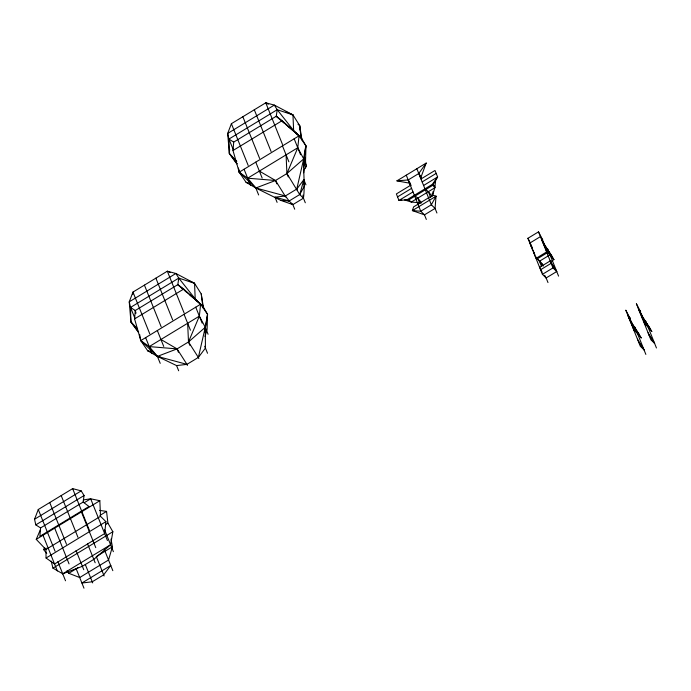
<?xml version="1.0" encoding="UTF-8"?>
<svg xmlns="http://www.w3.org/2000/svg" width="691" height="691" viewBox="0 0 691 691"><rect width="100%" height="100%" fill="white"/><g stroke="black" fill="none" stroke-linecap="round" stroke-linejoin="round"><path stroke-width="1.04" d="M432.246 195.501L432.255 193.48M138.338 332.198L130.936 321.937L129.243 301.829L132.974 292.077L167.326 271.2L175.885 273.481L178.77 278.11L177.829 284.649L202.601 305.716L207.55 314.319L207.11 329.365L205.02 336.491M236.763 163.802L229.369 153.54L227.676 133.432L231.399 123.689L265.759 102.804L274.318 105.084L277.203 109.714L276.262 116.252L301.034 137.319L305.975 145.922L305.534 160.968L306.001 166.721L304.057 169.943L303.72 172.802M132.827 294.211L132.974 292.077L149.748 333.822M229.662 149.273L229.369 153.54L237.091 163.758M305.301 202.774L303.453 198.179C305.793 180.809 301.198 163.067 305.975 145.922L299.048 135.825L293.632 130.495L277.203 109.714L228.911 139.064L229.369 153.54L236.806 161.331M40.588 527.924L39.888 536.328L88.992 506.494L83.136 502.072L84.077 495.533L81.201 490.895L72.641 488.623L38.281 509.5L34.55 519.243L35.794 524.875L40.588 527.924L83.136 502.072M207.55 314.319L205.279 327.301L205.434 348.065L198.36 357.428L186.941 364.364L176.594 365.591L157.41 356.392L147.649 350.717L140.765 340.594L134.581 318.914L135.281 310.509L177.829 284.649L183.685 289.071L200.615 304.221L207.55 314.319L204.83 332.121M233.005 150.517L233.705 142.113L276.262 116.252L282.109 120.675L299.048 135.825L297.769 147.753L286.92 173.553L275.502 180.498L255.843 187.995L246.074 182.32L239.19 172.197L233.005 150.517L282.109 120.675M83.3 499.93L90.676 498.798L99.841 500.716L100.515 516.315L105.922 521.645L104.652 533.573L54.554 564.011L46.072 558.017L45.917 549.492L36.243 539.36L40.579 529.246M420.974 178.986L434.976 170.478L437.619 176.956L435.684 180.178L434.794 187.797L432.531 195.544M204.864 330.358L205.279 327.301L199.345 316.15L200.615 304.221L195.208 298.892L178.77 278.11L130.487 307.452L130.936 321.937L138.658 332.155M303.738 160.58L305.975 145.922M432.428 195.493L433.127 191.424M51.169 561.101L52.957 568.14L62.726 573.806L82.384 566.309L93.803 559.373L110.586 544.724L112.858 531.733L107.908 523.139L106.552 511.392L99.59 510.39M198.801 358.543L198.36 357.428L205.279 327.301L188.496 341.95L177.077 348.895L157.41 356.392L140.765 340.594L139.625 334.366M238.438 168.051L239.19 172.197L255.843 187.995L280.753 200.364L289.132 200.995L299.721 194.551L303.859 179.669L305.94 184.851M111.001 539.092L112.417 546.788L108.539 560.012L79.698 577.538L68.806 573.297L67.087 570.766M303.746 167.075L305.534 160.968L305.007 158.084M303.686 166.03L305.534 160.968L305.146 158.913M426.2 163.05L421.087 176.913L418.781 173.51L426.2 163.05L396.919 180.852L410.497 183.357M46.72 553.474L43.645 549.621L44.57 547.695M280.753 200.364L292.863 204.614L303.453 198.179L299.721 194.551L304.411 185.991L303.72 183.046M435.684 180.178L432.782 185.292L408.709 199.915L405.677 199.751M303.66 170.012L306.001 166.721M410.385 185.421L396.384 193.929L398.966 200.45L406.939 199.794L432.35 184.35L437.619 176.956L423.592 185.482M303.859 179.669L296.785 189.032L285.366 195.976L275.018 197.194L277.108 202.377M258.641 194.966L255.843 187.995L247.672 178.2L239.19 172.197L299.048 135.825L286.022 124.639M134.581 318.914L183.685 289.071M396.919 180.852L408.191 179.945L418.781 173.51M397.455 196.935L411.568 188.358M422.158 181.923L436.271 173.346M413.002 191.917L398.966 200.45L401.773 199.967M34.55 519.243L81.201 490.895M35.794 524.875L84.077 495.533M84.38 502.633L90.676 498.798L107.451 540.543M547.989 282.559L546.14 277.963L542.409 274.336L527.924 238.283L538.514 231.848L542.746 240.027L540.431 236.624L529.842 243.059L530.999 244.761M36.243 539.36L99.841 500.716M43.645 549.621L46.15 548.101M99.867 515.46L106.552 511.392M45.917 549.492L100.515 516.315M542.357 239.907L547.695 252.5L537.106 258.935L536.009 258.399L546.598 251.965L550.019 254.815L553.906 259.626L550.373 261.768M46.072 558.017L105.922 521.645M105.498 524.599L107.908 523.139M534.929 255.722L539.421 261.25L550.019 254.815L544.439 246.601M52.957 568.14L112.858 531.733M542.409 274.336L552.999 267.901L556.73 271.528L546.14 277.963L544.465 275.493M62.726 573.806L110.586 544.724M68.806 573.297L77.936 567.743M112.417 546.788L96.317 556.575L104.108 575.966M406.939 199.794L408.709 199.915L411.335 202.048L420.629 202.86M290.928 114.473L292.958 114.896L299.669 125.581L301.967 140.005M257.838 188.427L255.843 187.995L285.366 195.976L289.132 200.995L292.863 204.614L294.703 209.209M160.407 357.048L157.41 356.392L149.239 346.597L140.765 340.594L200.615 304.221L194.922 299.324M418.772 202.195L420.698 202.696M275.018 197.194L289.132 200.995M187.382 365.479L186.941 364.364L157.41 356.392L160.217 363.354M404.606 199.941L411.335 202.048L434.794 187.797L434.579 185.724M248.06 182.968L246.074 182.32L250.038 183.72M150.621 351.684L147.649 350.717L150.621 351.762M277.203 109.714L292.958 114.896L293.632 130.495M638.311 308.48L640.617 311.883L638.743 309.559L640.617 311.883L636.385 303.703L650.879 339.756L654.602 343.384L648.072 332.786M627.722 314.915L630.028 318.318L628.154 315.994L630.028 318.318L625.796 310.138L640.289 346.191L644.012 349.819L637.482 339.221M178.77 278.11L194.534 283.293L201.245 293.969L203.37 307.374M282.533 144.54L265.759 102.804L268.669 104.099M286.16 111.873L292.958 114.896L274.318 105.084L227.676 133.432L228.911 139.064L233.368 149.887M170.245 272.496L167.326 271.2L184.1 312.937M189.671 281.133L194.534 283.293L195.208 298.892M424.939 188.85L428.36 191.701L432.246 196.512M414.35 195.285L417.77 198.136L421.657 202.947M644.47 323.82L647.89 326.67L651.777 331.481L639.909 312.462M633.88 330.255L637.301 333.105L641.188 337.916L629.32 318.897M194.534 283.293L175.885 273.481L129.243 301.829L130.487 307.452L134.935 318.283M265.759 102.804L267.564 103.823M259.367 171.092L275.502 180.498L285.815 197.082M160.934 339.488L177.077 348.895L186.941 364.364M228.911 139.064L233.705 142.113M130.487 307.452L135.281 310.509L135.79 312.557M291.187 203.396L292.863 204.614M298.002 124.25L299.669 125.581L301.034 137.319M276.262 116.252L280.33 119.75M281.954 121.141L284.398 123.24M177.829 284.649L182.709 288.838M185.153 290.937L186.777 292.336M190.034 295.135L193.29 297.925M130.936 321.937L137.63 328.951M538.289 259.583L543.316 266.061M642.086 315.666L639.374 311.131L642.086 315.666L645.575 324.355L643.399 321.142M640.721 314.483L649.799 327.871M641.403 316.176L651.777 331.481M642.319 318.456L647.89 326.67M649.03 335.161L654.602 343.384M631.488 322.101L628.784 317.566L631.488 322.101L634.977 330.79L632.809 327.577M630.132 320.918L639.21 334.306M630.805 322.611L641.188 337.916M631.721 324.891L637.301 333.105M638.441 341.596L644.012 349.819M542.988 241.479L541.494 239.276L544.206 243.811M542.029 240.606L553.906 259.626L543.523 244.32M542.841 242.627L551.919 256.015M545.519 249.287L547.695 252.5M530.273 244.139L531.768 246.341M531.906 247.179L530.904 245.711L532.536 248.432M531.439 247.041L532.528 248.648M532.251 249.062L533.34 250.66M533.478 251.559L534.566 253.156M539.706 260.749L542.711 265.171M533.849 253.036L534.938 254.634M542.236 272.211L540.569 269.74L551.159 263.306L556.73 271.528L550.2 260.93L539.611 267.365L540.699 269.136M420.378 177.492L421.467 179.099M408.191 179.945L409.34 181.655M408.623 181.025L410.117 183.227M410.748 184.799L409.253 182.597L410.877 185.318M409.789 183.927L410.877 185.534M198.36 357.428L188.496 341.95L187.65 323.258M544.508 275.312L546.14 277.963M421.467 178.883L419.843 176.162L421.337 178.364L420.707 176.792M541.83 263.349L542.815 265.154M299.721 194.551L286.92 173.553L286.074 154.862M527.924 238.283L530.273 242.826M432.35 184.35L434.794 187.797L434.389 186.155M645.48 320.676L656.45 347.979M640.237 311.762L640.868 313.334M634.891 327.119L645.86 354.414M629.639 318.197L630.278 319.769M547.609 248.82L558.578 276.124M538.514 231.848L552.999 267.901M539.421 261.25L541.399 266.165M428.36 191.701L430.726 197.6M436.919 213.009L435.071 208.414L431.348 204.786L416.854 168.734M417.77 198.136L419.739 203.05M426.33 219.444L424.481 214.849L420.759 211.221L406.265 175.169M306.51 165.875L303.703 158.904L297.769 147.753L247.672 178.2L275.502 180.498L276.866 183.892M294.167 138.787L300.576 154.724M282.472 145.896L288.881 161.832M297.234 190.146L296.785 189.032L303.703 158.904L286.92 173.553L288.285 176.948M254.305 109.765L271.079 151.502M242.852 116.727L259.626 158.464M255.765 162.126L262.165 178.062M231.399 123.689L248.173 165.425M244.07 169.235L250.47 185.171M205.279 327.301L208.077 334.271M195.743 307.184L202.143 323.12M204.7 346.243L207.516 353.248M184.048 314.293L190.448 330.229M189.852 345.345L188.496 341.95L199.345 316.15L149.239 346.597L177.077 348.895L178.433 352.28M155.881 278.162L172.646 319.898M144.428 285.124L161.193 326.86M176.594 365.591L178.675 370.773M157.332 330.523L163.741 346.459M145.637 337.631L152.046 353.567M104.591 529.798L113.384 551.694M104.263 549.371L112.823 570.671M72.641 488.623L89.407 530.36M81.4 511.919L95.755 547.643M87.489 543.67L95.168 562.768M61.188 495.585L77.953 537.322M85.252 564.374L92.689 582.902M76.07 550.606L83.749 569.704M49.735 502.547L66.509 544.283M76.191 568.805L83.982 588.196M54.684 528.149L69.048 563.882M38.281 509.5L55.055 551.237M57.845 561.688L65.524 580.777M42.997 535.257L57.353 570.982M201.245 293.969L202.99 307.72M202.601 305.716L202.999 307.771M135.281 310.509L135.842 313.619M302.952 195.121L303.453 198.179M299.669 125.581L299.782 129.865M239.155 170.064L239.19 172.197M436.03 196.218L435.071 208.414L424.481 214.849L412.372 210.6L413.607 206.894L432.894 195.173L436.03 196.218L431.348 204.786L420.759 211.221L412.372 210.6L436.03 196.218M110.741 565.488L103.667 574.852L92.248 581.787L81.901 583.014L110.741 565.488"/></g></svg>
